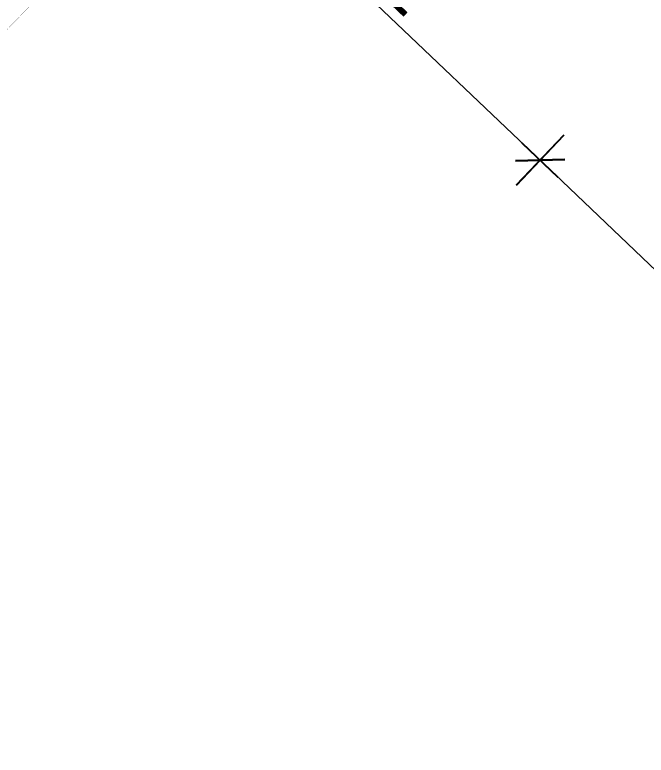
# Model space of a CAD drawing. Header units: metres. Extents: x 0 to 7617939, y 0 to 4642111.
# Drawn here: x 7616213.63 to 7616220.54, y 4641450.73 to 4641458.83 of the extents above; entities that cross this region are included whole.
import ezdxf

# ---------------------------------------------------------------- set-up
doc = ezdxf.new("R2010")
doc.units = ezdxf.units.M
doc.header["$MEASUREMENT"] = 0
doc.layers.get('0').update_dxf_attribs({"color": 1})
doc.layers.get('DEFPOINTS').update_dxf_attribs({"lineweight": 0})
doc.layers.add('koti', color=7, linetype='Continuous', lineweight=25)
doc.layers.add('parcels_o — WF.WFI_GML_PARC', color=1, linetype='Continuous', lineweight=0)
doc.styles.add('K1', font='', dxfattribs={"width": 0.8})
doc.styles.get('K1').set_extended_font_data('Zurich BlkEx BT')
doc.dimstyles.new('mir', dxfattribs={"dimscale": 0.5, "dimtxt": 1.8, "dimasz": 0.01, "dimexe": 0.5, "dimexo": 0.0625, "dimgap": 0.2, "dimtad": 1, "dimzin": 0, "dimdsep": 46, "dimtxsty": 'K1', "dimblk": 'A$C321216CB', "dimcen": 0.09, "dimse1": 1, "dimse2": 1, "dimclrd": 256, "dimclrt": 256, "dimaunit": 1, "dimadec": 3, "dimazin": 0, "dimtfac": 1, "dimtofl": 0, "dimtmove": 2, "dimatfit": 3, "dimldrblk": 'A$C321216CB', "dimfxl": 0.5, "dimfxlon": 1, "dimtolj": 1, "dimtzin": 0, "dimlwd": 25, "dimarcsym": 0})

# ---------------------------------------------------------------- blocks, each defined once
blk = doc.blocks.new('A$C321216CB')
for p, q in [((0, -75.27068100022552), (0, 75.27068100022916)), ((-38.06893737428254, -38.06893737428072), (38.0689373742789, 38.06893737428072)), ((-53.83760753984097, 1.818989403545856e-12), (53.83760753984097, 1.818989403545856e-12))]:
    blk.add_line(p, q)
blk = doc.blocks.new('*D27')
at = {"layer": 'DEFPOINTS', "color": 0, "linetype": 'Continuous', "lineweight": 25, "transparency": 16777216}
for p in [(7616220.832415978, 4641458.763613299), (7616230.819286095, 4641449.239836386), (7616229.36409871, 4641447.713890584)]:
    blk.add_point(p, dxfattribs=at)
at = {"layer": 'koti', "lineweight": 20, "transparency": 16777216}
blk.add_line((7616219.380847026, 4641457.234216852), (7616229.360480279, 4641447.717341228), dxfattribs=at)
at = {"layer": 'koti', "linetype": 'Continuous', "lineweight": 20, "transparency": 16777216, "xscale": 0.005000000000000001, "yscale": 0.005000000000000001, "zscale": 0.005000000000000001}
for p, rotation in [((7616219.377228593, 4641457.237667497), 136.3596835123743), ((7616229.36409871, 4641447.713890584), 316.3596835123743)]:
    blk.add_blockref('A$C321216CB', p, dxfattribs=dict(at, rotation=rotation))
at = {"layer": 'koti', "color": 0, "linetype": 'Continuous', "lineweight": 20, "transparency": 16777216, "insert": (7616224.646715228, 4641452.765253612), "char_height": 0.6, "attachment_point": 5, "rotation": 316.3596835123743, "style": 'K1'}
blk.add_mtext('\\A1;13.8', dxfattribs=at)
blk = doc.blocks.new('*D37')
at = {"layer": 'DEFPOINTS', "color": 0, "linetype": 'Continuous', "lineweight": 25, "transparency": 16777216}
for p in [(7616217.099999999, 4641462.319999999), (7616215.645443263, 4641460.793447559), (7616220.832415977, 4641458.763613299)]:
    blk.add_point(p, dxfattribs=at)
at = {"layer": 'koti', "lineweight": 20, "transparency": 16777216}
blk.add_line((7616219.374239378, 4641457.24051), (7616215.649063127, 4641460.789998416), dxfattribs=at)
at = {"layer": 'koti', "linetype": 'Continuous', "lineweight": 20, "transparency": 16777216, "xscale": 0.005000000000000001, "yscale": 0.005000000000000001, "zscale": 0.005000000000000001}
for p, rotation in [((7616215.645443263, 4641460.793447559), 136.3834610327168), ((7616219.377859242, 4641457.237060858), 316.3834610327168)]:
    blk.add_blockref('A$C321216CB', p, dxfattribs=dict(at, rotation=rotation))
at = {"layer": 'koti', "color": 0, "linetype": 'Continuous', "lineweight": 20, "transparency": 16777216, "insert": (7616217.787582673, 4641459.304843317), "char_height": 0.6, "attachment_point": 5, "rotation": 316.38346103271675, "style": 'K1'}
blk.add_mtext('\\A1;5.2', dxfattribs=at)

msp = doc.modelspace()

# ---------------------------------------------------------------- linework, layer by layer
at = {"layer": 'parcels_o — WF.WFI_GML_PARC', "color": 3, "linetype": 'Continuous', "const_width": 0.00233561973871076, "flags": 128}
for points in [[(7616217.810000001, 4641418.449999999), (7616213.970000001, 4641424.550000001), (7616205.5, 4641438.11), (7616204.659999999, 4641440.12), (7616204.07, 4641442.11), (7616204.050000001, 4641444.170000001), (7616202.040000002, 4641444.33), (7616202.170000002, 4641445.480000001), (7616202.419999999, 4641446.38), (7616202.79, 4641447.220000001), (7616203.28, 4641448.01), (7616203.880000001, 4641448.720000001), (7616217.099999999, 4641462.32), (7616222.010000001, 4641467.42), (7616222.24, 4641467.2), (7616227.049999999, 4641472.230000001)], [(7616217.300000001, 4641462.13), (7616217.099999999, 4641462.32), (7616203.880000002, 4641448.720000001), (7616203.28, 4641448.01), (7616202.79, 4641447.220000001), (7616202.419999999, 4641446.38), (7616202.170000002, 4641445.480000001), (7616202.040000002, 4641444.33), (7616204.050000001, 4641444.170000001)]]:
    msp.add_lwpolyline(points, dxfattribs=at)

# ---------------------------------------------------------------- dimensions: what is measured, and where the dimension line sits
at = {"layer": 'koti', "linetype": 'Continuous', "lineweight": 20}
for p2, distance, picture, middle in [((7616217.099999999, 4641462.32), 2.108577163101018, '*D37', (7616217.787582673, 4641459.304843317)), ((7616230.819286094, 4641449.239836385), -2.1085731925386386, '*D27', (7616224.646715228, 4641452.765253612))]:
    dim = msp.add_aligned_dim(p1=(7616220.832415977, 4641458.763613299), p2=p2, distance=distance, dimstyle='mir', override={"dimtxt": 1.2, "dimdec": 1, "dimdsep": 0, "dimclrd": 256, "dimclrt": 0, "dimlwd": 20}, dxfattribs=at)
    dim.commit()
    dim.dimension.update_dxf_attribs({"geometry": picture, "text_midpoint": middle})

doc.saveas('drawing.dxf')
